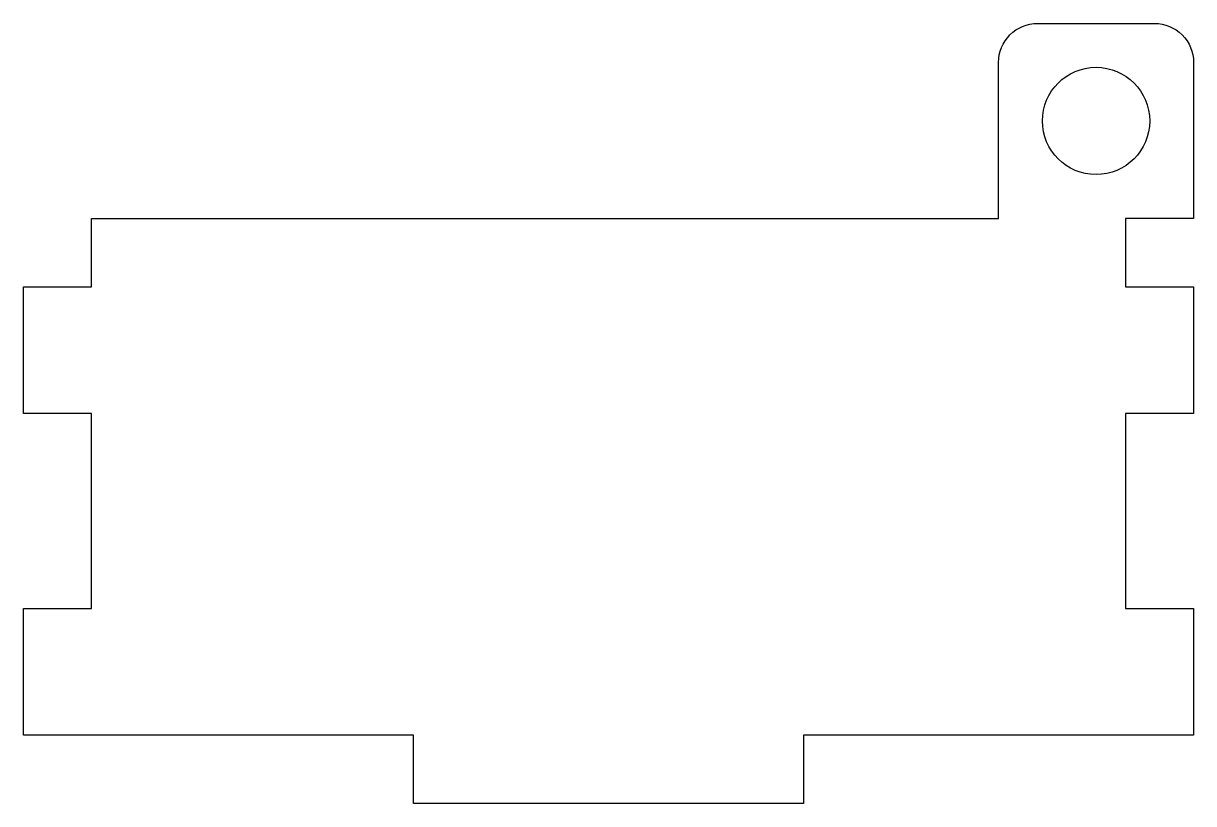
# Model space of a CAD drawing. Header units: millimetres. Extents: x 0 to 60, y 0 to 40.
import ezdxf

# ---------------------------------------------------------------- set-up
doc = ezdxf.new("R2010")
doc.units = ezdxf.units.MM
doc.layers.get('0').update_dxf_attribs({"linetype": 'CONTINUOUS'})

msp = doc.modelspace()

# ---------------------------------------------------------------- linework, layer by layer
msp.add_lwpolyline([(3.5, 10), (3.5, 20), (0, 20), (0, 26.5), (3.5, 26.5), (3.5, 30), (50, 30), (50, 38, -0.414214), (52, 40), (58, 40, -0.414214), (60, 38), (60, 30), (56.5, 30), (56.5, 26.5), (60, 26.5), (60, 20), (56.5, 20), (56.5, 10), (60, 10), (60, 3.5), (40, 3.5), (40, 0), (20, 0), (20, 3.5), (0, 3.5), (0, 10)], format="xyb", close=True)
msp.add_circle((55, 35), 2.75)

doc.saveas('drawing.dxf')
